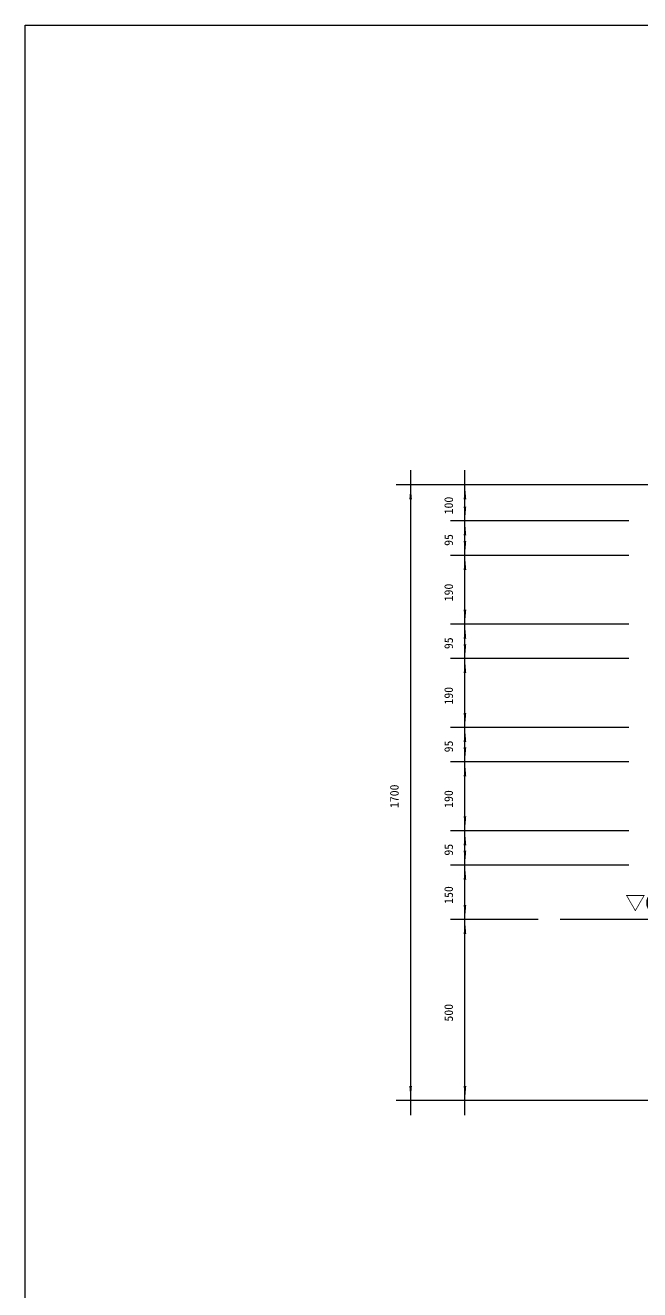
# Model space of a CAD drawing. Units: millimetres, scale not verified. Extents: x -3900 to 3900, y -2750 to 2750.
# Drawn here: x -3900 to -2204, y -740 to 2750 of the extents above; entities that cross this region are included whole.
import ezdxf
from ezdxf.enums import TextEntityAlignment as Align

# ---------------------------------------------------------------- set-up
doc = ezdxf.new("R2010")
doc.units = ezdxf.units.MM
doc.header["$LTSCALE"] = 20
doc.layers.add('0-1_IMPORTED', color=30, linetype='Continuous', lineweight=18)
doc.styles.add('ＭＳ ゴシック', font='')
doc.styles.get('ＭＳ ゴシック').set_extended_font_data('MS Gothic')

msp = doc.modelspace()

# ---------------------------------------------------------------- linework, layer by layer
at = {"layer": '0-1_IMPORTED', "color": 1}
for p, q in [((-2836, 1521.73), (-2836, 1481.73)), ((-2686, 1481.73), (-2686, 1521.73)), ((-1838.5, 1481.73), (-2876, 1481.73)), ((-2836, 1481.73), (-2836, -218.27)), ((-1838.5, 1481.73), (-2726, 1481.73)), ((-2686, 1381.73), (-2686, 1481.73)), ((-2686, 1381.73), (-2686, 1421.73)), ((-2233.5, 1381.73), (-2726, 1381.73)), ((-2233.5, 1381.73), (-2726, 1381.73)), ((-2686, 1286.73), (-2686, 1381.73)), ((-2686, 1341.73), (-2686, 1381.73)), ((-2686, 1286.73), (-2686, 1326.73)), ((-2233.5, 1286.73), (-2726, 1286.73)), ((-2233.5, 1286.73), (-2726, 1286.73)), ((-2686, 1096.73), (-2686, 1286.73)), ((-2686, 1246.73), (-2686, 1286.73)), ((-2686, 1096.73), (-2686, 1136.73)), ((-2233.5, 1096.73), (-2726, 1096.73)), ((-2233.5, 1096.73), (-2726, 1096.73)), ((-2686, 1001.73), (-2686, 1096.73)), ((-2686, 1056.73), (-2686, 1096.73)), ((-2686, 1001.73), (-2686, 1041.73)), ((-2233.5, 1001.73), (-2726, 1001.73)), ((-2233.5, 1001.73), (-2726, 1001.73)), ((-2686, 811.73), (-2686, 1001.73)), ((-2686, 961.73), (-2686, 1001.73)), ((-2686, 811.73), (-2686, 851.73)), ((-2233.5, 811.73), (-2726, 811.73)), ((-2233.5, 811.73), (-2726, 811.73)), ((-2686, 716.73), (-2686, 811.73)), ((-2686, 771.73), (-2686, 811.73)), ((-2686, 716.73), (-2686, 756.73)), ((-2233.5, 716.73), (-2726, 716.73)), ((-2233.5, 716.73), (-2726, 716.73)), ((-2686, 526.73), (-2686, 716.73)), ((-2686, 676.73), (-2686, 716.73)), ((-2686, 526.73), (-2686, 566.73)), ((-2233.5, 526.73), (-2726, 526.73)), ((-2233.5, 526.73), (-2726, 526.73)), ((-2686, 431.73), (-2686, 526.73)), ((-2686, 486.73), (-2686, 526.73)), ((-2686, 431.73), (-2686, 471.73)), ((-2233.5, 431.73), (-2726, 431.73)), ((-2233.5, 431.73), (-2726, 431.73)), ((-2686, 281.73), (-2686, 431.73)), ((-2686, 391.73), (-2686, 431.73)), ((-2686, 281.73), (-2686, 321.73)), ((-2483.5, 281.73), (-2726, 281.73)), ((-2483.5, 281.73), (-2726, 281.73)), ((-2686, -218.27), (-2686, 281.73)), ((-2686, 241.73), (-2686, 281.73)), ((-2058.5, -218.27), (-2876, -218.27)), ((-2836, -218.27), (-2836, -258.27)), ((-2058.5, -218.27), (-2726, -218.27)), ((-2686, -258.27), (-2686, -218.27))]:
    msp.add_line(p, q, dxfattribs=at)
at = {"layer": '0-1_IMPORTED'}
msp.add_line((477, 281.73), (-2423.5, 281.73), dxfattribs=at)
msp.add_lwpolyline([(-3900, 2750), (3900, 2750), (3900, -2750), (-3900, -2750)], close=True, dxfattribs=at)
at = {"layer": '0-1_IMPORTED', "color": 1}
for points in [[(-2836, 1481.73), (-2832.5, 1441.74), (-2839.5, 1441.74)], [(-2686, 1481.73), (-2682.5, 1441.74), (-2689.5, 1441.74)], [(-2686, 1381.73), (-2689.5, 1421.73), (-2682.5, 1421.73)], [(-2686, 1381.73), (-2682.5, 1341.74), (-2689.5, 1341.74)], [(-2686, 1286.73), (-2689.5, 1326.73), (-2682.5, 1326.73)], [(-2686, 1286.73), (-2682.5, 1246.74), (-2689.5, 1246.74)], [(-2686, 1096.73), (-2689.5, 1136.73), (-2682.5, 1136.73)], [(-2686, 1096.73), (-2682.5, 1056.74), (-2689.5, 1056.74)], [(-2686, 1001.73), (-2689.5, 1041.73), (-2682.5, 1041.73)], [(-2686, 1001.73), (-2682.5, 961.74), (-2689.5, 961.74)], [(-2686, 811.73), (-2689.5, 851.73), (-2682.5, 851.73)], [(-2686, 811.73), (-2682.5, 771.74), (-2689.5, 771.74)], [(-2686, 716.73), (-2689.5, 756.73), (-2682.5, 756.73)], [(-2686, 716.73), (-2682.5, 676.74), (-2689.5, 676.74)], [(-2686, 526.73), (-2689.5, 566.73), (-2682.5, 566.73)], [(-2686, 526.73), (-2682.5, 486.74), (-2689.5, 486.74)], [(-2686, 431.73), (-2689.5, 471.73), (-2682.5, 471.73)], [(-2686, 431.73), (-2682.5, 391.74), (-2689.5, 391.74)], [(-2686, 281.73), (-2689.5, 321.73), (-2682.5, 321.73)], [(-2686, 281.73), (-2682.5, 241.74), (-2689.5, 241.74)], [(-2836, -218.27), (-2839.5, -178.27), (-2832.5, -178.27)], [(-2686, -218.27), (-2689.5, -178.27), (-2682.5, -178.27)]]:
    msp.add_solid(points, dxfattribs=at)

# ---------------------------------------------------------------- texts
at = {"layer": '0-1_IMPORTED', "color": 7, "style": 'ＭＳ ゴシック'}
for s, p in [('100', (-2711.93, 1399.98)), ('95', (-2711.93, 1313.07)), ('190', (-2711.93, 1159.98)), ('95', (-2711.93, 1028.07)), ('190', (-2711.93, 874.98)), ('95', (-2711.93, 743.07)), ('1700', (-2861.93, 589.4)), ('190', (-2711.93, 589.98)), ('95', (-2711.93, 458.07)), ('150', (-2711.93, 324.98)), ('500', (-2711.93, -0.02))]:
    msp.add_text(s, height=23.88, rotation=90, dxfattribs=at).set_placement(p, align=Align.BOTTOM_LEFT)
msp.add_text('▽GL', height=40.52, dxfattribs=at).set_placement((-2243.22, 295.57), align=Align.BOTTOM_LEFT)

doc.saveas('drawing.dxf')
